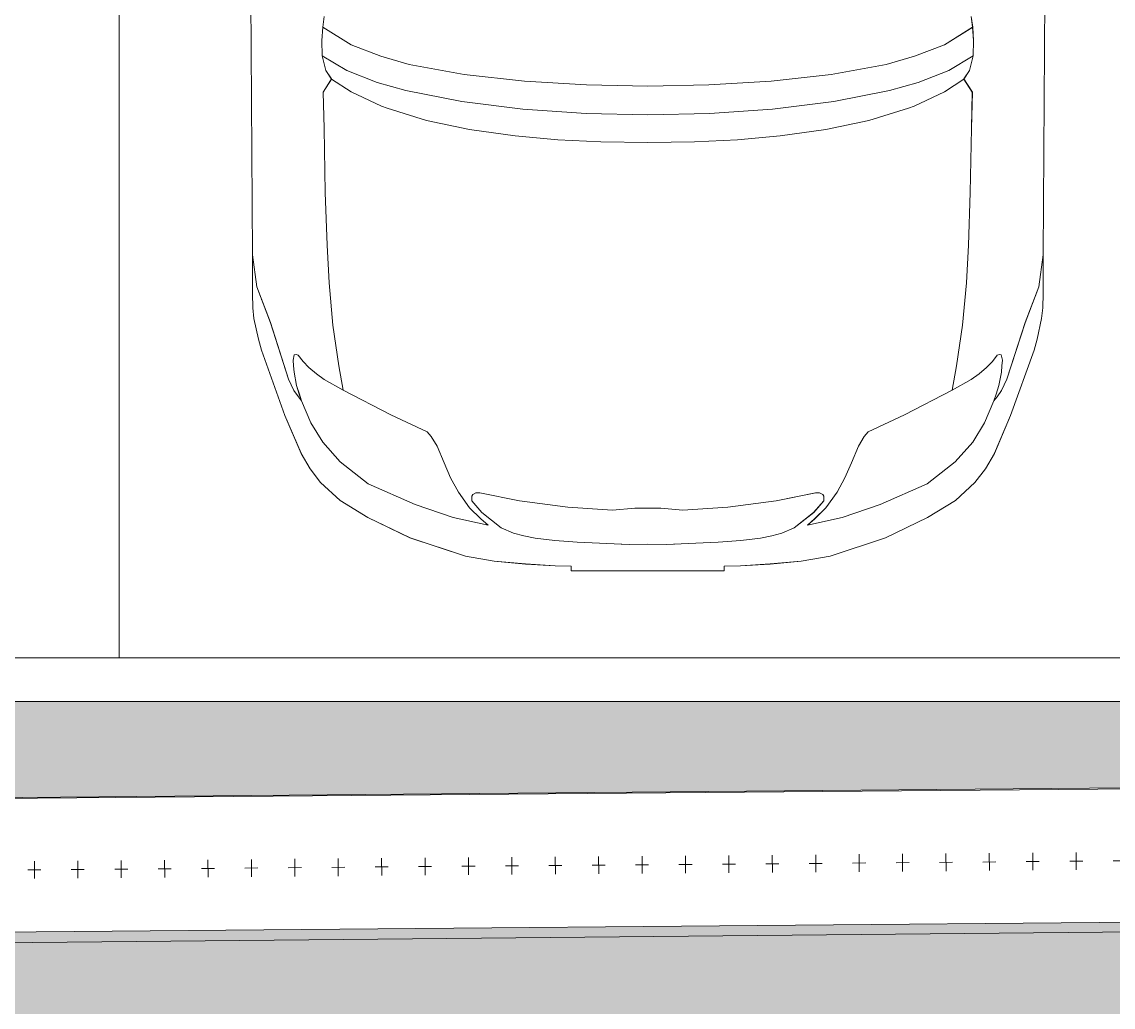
# Model space of a CAD drawing. Header units: millimetres. Extents: x -284281 to 1648660, y -821378 to -151356.
# Drawn here: x -200815 to -198307, y -271490 to -269226 of the extents above; entities that cross this region are included whole.
import ezdxf

# ---------------------------------------------------------------- set-up
doc = ezdxf.new("R2010")
doc.units = ezdxf.units.MM
doc.header["$MEASUREMENT"] = 0
doc.set_wipeout_variables(frame=1)
doc.linetypes.add('Wipeout_Contour', pattern=[1000, 0, -1000])
for name, color, linetype in [('Cars', 7, 'Continuous'), ('Divers - Dessin général', 7, 'Continuous'), ('Extérieur - Environnement', 7, 'Continuous'), ('Structure - Murs extérieurs', 7, 'Continuous'), ('TopoAlt', 7, 'Continuous')]:
    doc.layers.add(name, color=color, linetype=linetype)

# ---------------------------------------------------------------- blocks, each defined once
blk = doc.blocks.new('Dalle_3_1', base_point=(227756.7, -270775.9))
at = {"linetype": 'Continuous', "lineweight": 0, "true_color": 0x90b349}
blk.add_hatch(color=55, dxfattribs=at).paths.add_polyline_path([(227756.7, -270775.9), (227729.6, -270775.9), (227752.2, -270785.9)])
at = {"color": 7, "linetype": 'Continuous', "lineweight": 5, "flags": 128}
blk.add_lwpolyline([(227756.7, -270775.9), (227729.6, -270775.9), (227752.2, -270785.9)], close=True, dxfattribs=at)
blk = doc.blocks.new('Dalle_13_1', base_point=(250537.6, -270787.4))
at = {"linetype": 'Continuous', "lineweight": 0, "true_color": 0x90b349}
blk.add_hatch(color=55, dxfattribs=at).paths.add_polyline_path([(250537.6, -270787.4), (220537.6, -270787.4), (220537.6, -273253.3), (250548.6, -273114.3), (250537.7, -271092.1), (250537.7, -271092.1, -0.001346), (250537.6, -271062.3), (250537.6, -271062.3)])
at = {"color": 7, "linetype": 'Continuous', "lineweight": 5, "flags": 128}
blk.add_lwpolyline([(250537.6, -270787.4), (220537.6, -270787.4), (220537.6, -273253.3), (250548.6, -273114.3), (250537.7, -271092.1), (250537.7, -271092.1, -0.001346), (250537.6, -271062.3), (250537.6, -271062.3)], format="xyb", close=True, dxfattribs=at)
blk = doc.blocks.new('Mur_56_1', base_point=(218049.6, -271371.5))
at = {"color": 254, "linetype": 'Wipeout_Contour', "lineweight": 0, "ltscale": 1434044.950907383}
blk.add_wipeout([(218049.6, -271371.5), (250537.3, -271087.3), (250534.6, -270787.3), (218047, -271071.5)], dxfattribs=at).dxf.layer = 'TopoAlt'
at = {"layer": 'TopoAlt', "color": 190, "linetype": 'Continuous', "lineweight": 5, "true_color": 0x8002ff, "flags": 128}
for points in [[(250534.6, -270787.3), (218047, -271071.5)], [(218049.6, -271371.5), (250537.3, -271087.3)]]:
    blk.add_lwpolyline(points, dxfattribs=at)
blk = doc.blocks.new('Mur_61_1', base_point=(250537.6, -270787.3))
at = {"color": 254, "linetype": 'Wipeout_Contour', "lineweight": 0, "ltscale": 1436123.093929387}
blk.add_wipeout([(220637.6, -270787.3), (250437.6, -270787.3), (250437.6, -270687.3), (220637.6, -270687.3)], dxfattribs=at).dxf.layer = 'Structure - Murs extérieurs'
at = {"layer": 'Structure - Murs extérieurs', "color": 7, "linetype": 'Continuous', "lineweight": 5, "flags": 128}
for points in [[(250437.6, -270687.3), (220637.6, -270687.3)], [(220537.6, -270787.3), (250537.6, -270787.3)]]:
    blk.add_lwpolyline(points, dxfattribs=at)
blk = doc.blocks.new('Garde-corps_1_1')
at = {"color": 7, "linetype": 'Continuous', "lineweight": 5}
for p, q in [((226839, -271141.8), (226839.3, -271181.8)), ((226938.8, -271141), (226939.1, -271181)), ((227038.5, -271140.1), (227038.9, -271180.1)), ((227138.3, -271139.3), (227138.6, -271179.3)), ((227238, -271138.5), (227238.4, -271178.5)), ((227337.8, -271137.7), (227338.1, -271177.7)), ((227437.6, -271136.9), (227437.9, -271176.9)), ((227537.3, -271136), (227537.6, -271176)), ((227637.1, -271135.2), (227637.4, -271175.2)), ((227736.8, -271134.4), (227737.2, -271174.4)), ((225342.7, -271154.1), (225343, -271194.1)), ((225442.4, -271153.3), (225442.8, -271193.2)), ((225542.2, -271152.4), (225542.5, -271192.4)), ((225641.9, -271151.6), (225642.3, -271191.6)), ((225741.7, -271150.8), (225742, -271190.8)), ((225841.5, -271150), (225841.8, -271190)), ((225941.2, -271149.2), (225941.5, -271189.2)), ((226041, -271148.3), (226041.3, -271188.3)), ((226140.7, -271147.5), (226141.1, -271187.5)), ((226255.6, -271166.6), (226225.6, -271166.8)), ((226240.5, -271146.7), (226240.8, -271186.7)), ((226355.4, -271165.8), (226325.4, -271166)), ((226340.2, -271145.9), (226340.6, -271185.9)), ((226455.2, -271164.9), (226425.2, -271165.2)), ((226440, -271145.1), (226440.3, -271185.1)), ((226554.9, -271164.1), (226524.9, -271164.4)), ((226539.8, -271144.2), (226540.1, -271184.2)), ((226654.7, -271163.3), (226624.7, -271163.5)), ((226639.5, -271143.4), (226639.8, -271183.4)), ((226754.4, -271162.5), (226724.4, -271162.7)), ((226739.3, -271142.6), (226739.6, -271182.6)), ((226854.2, -271161.7), (226824.2, -271161.9)), ((226953.9, -271160.8), (226923.9, -271161.1)), ((227053.7, -271160), (227023.7, -271160.3)), ((227153.5, -271159.2), (227123.5, -271159.4)), ((227253.2, -271158.4), (227223.2, -271158.6)), ((227353, -271157.6), (227323, -271157.8)), ((227452.7, -271156.7), (227422.7, -271157)), ((227552.5, -271155.9), (227522.5, -271156.2)), ((227652.2, -271155.1), (227622.2, -271155.3)), ((227752, -271154.3), (227722, -271154.5)), ((227851.7, -271153.5), (227821.7, -271153.7)), ((225357.8, -271173.9), (225327.8, -271174.2)), ((225457.6, -271173.1), (225427.6, -271173.4)), ((225557.4, -271172.3), (225527.4, -271172.6)), ((225657.1, -271171.5), (225627.1, -271171.7)), ((225756.9, -271170.7), (225726.9, -271170.9)), ((225856.6, -271169.8), (225826.6, -271170.1)), ((225956.4, -271169), (225926.4, -271169.3)), ((226056.1, -271168.2), (226026.1, -271168.5)), ((226155.9, -271167.4), (226125.9, -271167.6))]:
    blk.add_line(p, q, dxfattribs=at)
blk = doc.blocks.new('Garde-corps_3_1')
at = {"color": 7, "linetype": 'Continuous', "lineweight": 5}
for p, q in [((226839, -271141.8), (226839.3, -271181.8)), ((226938.8, -271141), (226939.1, -271181)), ((227038.5, -271140.1), (227038.9, -271180.1)), ((227138.3, -271139.3), (227138.6, -271179.3)), ((227238, -271138.5), (227238.4, -271178.5)), ((227337.8, -271137.7), (227338.1, -271177.7)), ((227437.6, -271136.9), (227437.9, -271176.9)), ((227537.3, -271136), (227537.6, -271176)), ((227637.1, -271135.2), (227637.4, -271175.2)), ((227736.8, -271134.4), (227737.2, -271174.4)), ((225342.7, -271154.1), (225343, -271194.1)), ((225442.4, -271153.3), (225442.8, -271193.2)), ((225542.2, -271152.4), (225542.5, -271192.4)), ((225641.9, -271151.6), (225642.3, -271191.6)), ((225741.7, -271150.8), (225742, -271190.8)), ((225841.5, -271150), (225841.8, -271190)), ((225941.2, -271149.2), (225941.5, -271189.2)), ((226041, -271148.3), (226041.3, -271188.3)), ((226140.7, -271147.5), (226141.1, -271187.5)), ((226255.6, -271166.6), (226225.6, -271166.8)), ((226240.5, -271146.7), (226240.8, -271186.7)), ((226355.4, -271165.8), (226325.4, -271166)), ((226340.2, -271145.9), (226340.6, -271185.9)), ((226455.2, -271164.9), (226425.2, -271165.2)), ((226440, -271145.1), (226440.3, -271185.1)), ((226554.9, -271164.1), (226524.9, -271164.4)), ((226539.8, -271144.2), (226540.1, -271184.2)), ((226654.7, -271163.3), (226624.7, -271163.5)), ((226639.5, -271143.4), (226639.8, -271183.4)), ((226754.4, -271162.5), (226724.4, -271162.7)), ((226739.3, -271142.6), (226739.6, -271182.6)), ((226854.2, -271161.7), (226824.2, -271161.9)), ((226953.9, -271160.8), (226923.9, -271161.1)), ((227053.7, -271160), (227023.7, -271160.3)), ((227153.5, -271159.2), (227123.5, -271159.4)), ((227253.2, -271158.4), (227223.2, -271158.6)), ((227353, -271157.6), (227323, -271157.8)), ((227452.7, -271156.7), (227422.7, -271157)), ((227552.5, -271155.9), (227522.5, -271156.2)), ((227652.2, -271155.1), (227622.2, -271155.3)), ((227752, -271154.3), (227722, -271154.5)), ((227851.7, -271153.5), (227821.7, -271153.7)), ((225357.8, -271173.9), (225327.8, -271174.2)), ((225457.6, -271173.1), (225427.6, -271173.4)), ((225557.4, -271172.3), (225527.4, -271172.6)), ((225657.1, -271171.5), (225627.1, -271171.7)), ((225756.9, -271170.7), (225726.9, -271170.9)), ((225856.6, -271169.8), (225826.6, -271170.1)), ((225956.4, -271169), (225926.4, -271169.3)), ((226056.1, -271168.2), (226026.1, -271168.5)), ((226155.9, -271167.4), (226125.9, -271167.6))]:
    blk.add_line(p, q, dxfattribs=at)
blk = doc.blocks.new('Car 0025')
at = {"layer": 'Cars', "color": 7, "linetype": 'Continuous', "lineweight": 13}
for p, q in [((-924.7, 1389.7), (-920.5, 734.5)), ((-924.7, 1389.7), (-920.5, 734.5)), ((896.3, 734.5), (900.5, 1389.7)), ((900.5, 1389.7), (896.3, 734.5)), ((-755.5, 1282.4), (-758.8, 1257.5)), ((731.3, 1282.4), (734.6, 1257.5)), ((-758.8, 1257.5), (-760.9, 1227.1)), ((-694, 1217.1), (-758.8, 1257.5)), ((669.8, 1217.1), (734.6, 1257.5)), ((734.6, 1257.5), (736.7, 1227.1)), ((-760.9, 1227.1), (-760.1, 1191.7)), ((-625.2, 1190.8), (-694, 1217.1)), ((601, 1190.8), (669.8, 1217.1)), ((736.7, 1227.1), (735.9, 1191.7)), ((-703.8, 1158.5), (-760.1, 1191.7)), ((-760.1, 1191.7), (-751.8, 1158)), ((-560.1, 1172.1), (-625.2, 1190.8)), ((535.9, 1172.1), (601, 1190.8)), ((679.6, 1158.5), (735.9, 1191.7)), ((735.9, 1191.7), (727.6, 1158)), ((-751.8, 1158), (-751.8, 1158)), ((-738.5, 1138.6), (-751.8, 1158)), ((-633.6, 1130.9), (-703.8, 1158.5)), ((-433.8, 1148.7), (-560.1, 1172.1)), ((409.6, 1148.7), (535.9, 1172.1)), ((609.4, 1130.9), (679.6, 1158.5)), ((714.3, 1138.6), (727.6, 1158)), ((727.6, 1158), (727.6, 1158)), ((-738.5, 1138.6), (-758, 1108.3)), ((-738.5, 1138.6), (-738.5, 1138.6)), ((-738.5, 1138.6), (-693.9, 1108.9)), ((-567.9, 1112.1), (-633.6, 1130.9)), ((-295.6, 1133.3), (-433.8, 1148.7)), ((-152.7, 1124.9), (-295.6, 1133.3)), ((128.5, 1124.9), (271.4, 1133.3)), ((271.4, 1133.3), (409.6, 1148.7)), ((543.7, 1112.1), (609.4, 1130.9)), ((714.3, 1138.6), (669.7, 1108.9)), ((714.3, 1138.6), (714.3, 1138.6)), ((714.3, 1138.6), (733.8, 1108.3)), ((-758, 1108.3), (-755.8, 1024.9)), ((-693.9, 1108.9), (-624, 1076.3)), ((-439.5, 1086.6), (-567.9, 1112.1)), ((-12.1, 1122.4), (-152.7, 1124.9)), ((-12.1, 1122.4), (128.5, 1124.9)), ((415.3, 1086.6), (543.7, 1112.1)), ((669.7, 1108.9), (599.8, 1076.3)), ((733.8, 1108.3), (731.7, 1024.9)), ((-298.8, 1069.2), (-439.5, 1086.6)), ((274.6, 1069.2), (415.3, 1086.6)), ((-624, 1076.3), (-610.9, 1071.4)), ((-610.9, 1071.4), (-520.4, 1043.6)), ((-154, 1059.4), (-298.8, 1069.2)), ((-12.1, 1056.3), (-154, 1059.4)), ((-12.1, 1056.3), (129.8, 1059.4)), ((129.8, 1059.4), (274.6, 1069.2)), ((586.8, 1071.4), (496.2, 1043.6)), ((599.8, 1076.3), (586.8, 1071.4)), ((-520.4, 1043.6), (-421.4, 1022.7)), ((496.2, 1043.6), (397.2, 1022.7)), ((-755.8, 1025), (-753.2, 878.1)), ((-755.8, 1024.9), (-755.8, 1024.9)), ((-421.4, 1022.7), (-316.5, 1007.9)), ((-316.5, 1007.9), (-218.5, 999.1)), ((292.3, 1007.9), (194.3, 999.1)), ((397.2, 1022.7), (292.3, 1007.9)), ((731.7, 1025), (729, 878.1)), ((731.6, 1024.9), (731.6, 1024.9)), ((-218.5, 999.1), (-119.9, 994.1)), ((-119.9, 994.1), (-12.1, 992.4)), ((95.7, 994.1), (-12.1, 992.4)), ((194.3, 999.1), (95.7, 994.1)), ((-753.2, 878.1), (-748.9, 756.7)), ((729, 878.1), (724.7, 756.7)), ((-748.9, 756.7), (-744.4, 670.1)), ((724.7, 756.7), (720.2, 670.1)), ((-920.5, 734.5), (-920.6, 683.7)), ((-920.5, 734.5), (-920.6, 683.7)), ((-920.5, 734.5), (-910.7, 661.1)), ((896.3, 734.5), (886.5, 661.1)), ((896.4, 683.7), (896.3, 734.5)), ((896.3, 734.5), (896.4, 683.7)), ((-920.6, 683.7), (-920.5, 645.6)), ((-920.6, 683.7), (-920.5, 645.6)), ((896.3, 645.6), (896.4, 683.7)), ((896.4, 683.7), (896.3, 645.6)), ((-910.7, 661.1), (-879.2, 578.8)), ((-744.4, 670.2), (-735.6, 572.8)), ((-735.6, 572.8), (-744.3, 670.1)), ((720.2, 670.2), (711.4, 572.8)), ((711.4, 572.8), (720.1, 670.1)), ((886.5, 661.1), (855, 578.8)), ((-920.5, 645.6), (-920, 612.5)), ((-920.5, 645.6), (-920, 612.5)), ((-899.6, 632.1), (-899.5, 631.1)), ((875.4, 632.1), (875.3, 631.1)), ((895.8, 612.5), (896.3, 645.6)), ((896.3, 645.6), (895.8, 612.5)), ((-920, 612.5), (-917.2, 588.4)), ((-920, 612.5), (-917.2, 588.4)), ((893, 588.4), (895.8, 612.5)), ((895.8, 612.5), (893, 588.4)), ((-917.2, 588.4), (-906.8, 541)), ((-906.8, 541), (-917.2, 588.4)), ((-879.2, 578.8), (-837.6, 449.2)), ((855, 578.8), (813.4, 449.2)), ((882.6, 541), (893, 588.4)), ((882.6, 541), (893, 588.4)), ((-735.6, 572.8), (-722, 479.6)), ((711.4, 572.8), (697.8, 479.6)), ((-906.8, 541), (-899.8, 515.5)), ((-899.8, 515.5), (-906.8, 541)), ((875.6, 515.5), (882.6, 541)), ((875.6, 515.5), (882.6, 541)), ((-899.8, 515.5), (-846, 365.6)), ((-846, 365.6), (-899.8, 515.5)), ((-824.6, 504.7), (-827.3, 493)), ((-820.1, 506), (-824.6, 504.7)), ((-815.2, 503.8), (-820.1, 506)), ((-804.3, 489.5), (-815.2, 503.8)), ((780.1, 489.5), (791, 503.8)), ((791, 503.8), (795.9, 506)), ((795.9, 506), (800.4, 504.7)), ((800.4, 504.7), (803.1, 493)), ((821.8, 365.6), (875.6, 515.5)), ((821.8, 365.6), (875.6, 515.5)), ((-827.3, 493), (-826, 479.9)), ((-826, 479.9), (-825, 465)), ((-790.7, 476), (-804.3, 489.5)), ((-722, 479.6), (-711.7, 423.4)), ((697.8, 479.6), (687.5, 423.4)), ((766.5, 476), (780.1, 489.5)), ((801.8, 479.9), (800.8, 465)), ((803.1, 493), (801.8, 479.9)), ((-825, 465), (-819.1, 434.2)), ((-773.6, 461.2), (-790.7, 476)), ((-755.7, 447.9), (-773.6, 461.2)), ((731.5, 447.9), (749.4, 461.2)), ((749.4, 461.2), (766.5, 476)), ((800.8, 465), (794.9, 434.2)), ((-825.2, 422.9), (-837.6, 449.2)), ((-819.1, 434.2), (-812.8, 414.4)), ((-711.7, 423.4), (-755.7, 447.9)), ((687.5, 423.4), (731.5, 447.9)), ((794.9, 434.2), (788.6, 414.4)), ((801, 422.9), (813.4, 449.2)), ((-814.8, 408.3), (-825.2, 422.9)), ((-807.5, 399), (-814.8, 408.3)), ((-812.8, 414.4), (-807.5, 399)), ((-602.3, 367), (-711.7, 423.4)), ((578.1, 367), (687.5, 423.4)), ((788.6, 414.4), (783.3, 399)), ((783.3, 399), (790.6, 408.3)), ((790.6, 408.3), (801, 422.9)), ((-786.3, 348.7), (-807.5, 399)), ((762.1, 348.7), (783.3, 399)), ((-846, 365.6), (-808.7, 278.6)), ((-808.7, 278.6), (-846, 365.6)), ((-518.8, 327.9), (-602.3, 367)), ((494.6, 327.9), (578.1, 367)), ((784.5, 278.6), (821.8, 365.6)), ((784.5, 278.6), (821.8, 365.6)), ((-759.1, 304.4), (-786.3, 348.7)), ((-509.5, 317.5), (-518.8, 327.9)), ((485.3, 317.5), (494.6, 327.9)), ((734.9, 304.4), (762.1, 348.7)), ((-718.8, 259), (-759.1, 304.4)), ((-496.3, 294.8), (-509.5, 317.5)), ((472.1, 294.8), (485.3, 317.5)), ((694.6, 259), (734.9, 304.4)), ((-808.7, 278.6), (-788.2, 243.2)), ((-808.7, 278.6), (-788.2, 243.2)), ((-480.1, 257), (-496.3, 294.8)), ((455.9, 257), (472.1, 294.8)), ((764, 243.2), (784.5, 278.6)), ((784.5, 278.6), (764, 243.2)), ((-654.4, 208.3), (-718.8, 259)), ((-465.1, 222.6), (-480.1, 257)), ((440.9, 222.6), (455.9, 257)), ((630.2, 208.3), (694.6, 259)), ((-788.2, 243.2), (-764, 211.8)), ((-788.2, 243.2), (-764, 211.8)), ((739.8, 211.8), (764, 243.2)), ((764, 243.2), (739.8, 211.8)), ((-764, 211.8), (-719, 170.5)), ((-764, 211.8), (-719, 170.5)), ((-654.4, 208.3), (-546.4, 161.2)), ((-447.3, 189.6), (-465.1, 222.6)), ((423.1, 189.6), (440.9, 222.6)), ((630.2, 208.3), (522.2, 161.2)), ((694.8, 170.5), (739.8, 211.8)), ((739.8, 211.8), (694.8, 170.5)), ((-421.5, 153.3), (-447.3, 189.6)), ((-416.6, 180.1), (-414.1, 184)), ((-416.4, 169.3), (-416.6, 180.1)), ((-414.1, 184), (-406.9, 187.6)), ((-406.9, 187.6), (-398, 187.9)), ((-398, 187.9), (-307.1, 169.4)), ((373.8, 187.9), (282.9, 169.4)), ((382.7, 187.6), (373.8, 187.9)), ((389.9, 184), (382.7, 187.6)), ((392.4, 180.1), (389.9, 184)), ((392.2, 169.3), (392.4, 180.1)), ((397.3, 153.3), (423.1, 189.6)), ((-719, 170.5), (-655.3, 130.9)), ((-719, 170.5), (-655.3, 130.9)), ((-546.4, 161.2), (-459.2, 131.1)), ((-395.7, 128), (-421.5, 153.3)), ((-393.4, 142.5), (-416.4, 169.3)), ((-307.1, 169.4), (-196.1, 155)), ((-196.1, 155), (-92.9, 148.1)), ((-41.8, 152.8), (-92.9, 148.1)), ((-41.8, 152.8), (-11.3, 152.8)), ((17.6, 152.8), (-12.9, 152.8)), ((17.6, 152.8), (68.7, 148.1)), ((171.9, 155), (68.7, 148.1)), ((282.9, 169.4), (171.9, 155)), ((369.2, 142.5), (392.2, 169.3)), ((371.5, 128), (397.3, 153.3)), ((522.2, 161.2), (435, 131.1)), ((631.1, 130.9), (694.8, 170.5)), ((694.8, 170.5), (631.1, 130.9)), ((-655.3, 130.9), (-558.5, 84.1)), ((-655.3, 130.9), (-558.5, 84.1)), ((-378.9, 113.2), (-459.2, 131.1)), ((-378.9, 113.2), (-395.7, 128)), ((-348.6, 107.3), (-393.4, 142.5)), ((324.4, 107.3), (369.2, 142.5)), ((354.7, 113.2), (435, 131.1)), ((354.7, 113.2), (371.5, 128)), ((534.3, 84.1), (631.1, 130.9)), ((631.1, 130.9), (534.3, 84.1)), ((-320.4, 95.1), (-348.6, 107.3)), ((296.3, 95.1), (324.4, 107.3)), ((-558.5, 84.1), (-431, 42.5)), ((-431, 42.5), (-558.5, 84.1)), ((-320.4, 95.1), (-296.9, 89)), ((-296.9, 89), (-270.9, 84)), ((-270.9, 84), (-226, 78.1)), ((-226, 78.1), (-174.1, 74.2)), ((201.8, 78.1), (149.9, 74.2)), ((246.7, 84), (201.8, 78.1)), ((272.7, 89), (246.7, 84)), ((296.3, 95.1), (272.7, 89)), ((406.8, 42.5), (534.3, 84.1)), ((406.8, 42.5), (534.3, 84.1)), ((-54.7, 69.2), (-174.1, 74.2)), ((-73.2, 69.9), (-72.6, 69.9)), ((-12.1, 69.6), (-54.7, 69.2)), ((-12.1, 69.6), (30.5, 69.2)), ((30.5, 69.2), (149.9, 74.2)), ((49, 69.9), (48.4, 69.9)), ((-431, 42.5), (-364.7, 30.9)), ((-364.7, 30.9), (-431, 42.5)), ((-364.7, 30.9), (-293.1, 24.3)), ((-293.1, 24.3), (-364.7, 30.9)), ((268.9, 24.3), (340.5, 30.9)), ((268.9, 24.3), (340.5, 30.9)), ((340.5, 30.9), (406.8, 42.5)), ((340.5, 30.9), (406.8, 42.5)), ((-293.1, 24.3), (-225.1, 20.2)), ((-225.1, 20.2), (-293.1, 24.3)), ((-225.1, 20.2), (-187.9, 19.2)), ((-187.9, 19.2), (-225.1, 20.2)), ((-187.9, 19.2), (-187.9, 8.3)), ((-187.9, 8.3), (-187.9, 19.2)), ((-187.9, 8.3), (163.7, 8.3)), ((-187.9, 8.3), (-12.1, 8.3)), ((163.7, 8.3), (-12.1, 8.3)), ((163.7, 19.2), (200.9, 20.2)), ((163.7, 19.2), (200.9, 20.2)), ((163.7, 8.3), (163.7, 19.2)), ((163.7, 8.3), (163.7, 19.2)), ((200.9, 20.2), (268.9, 24.3)), ((200.9, 20.2), (268.9, 24.3))]:
    blk.add_line(p, q, dxfattribs=at)

msp = doc.modelspace()

# ---------------------------------------------------------------- hatches: boundary and pattern name
at = {"linetype": 'Continuous', "lineweight": 0, "true_color": 0x90b349}
msp.add_hatch(color=55, dxfattribs=at).paths.add_polyline_path([(-175591.76314, -270787.35355), (-205591.76314, -270787.35355), (-205591.76314, -273253.26877), (-175580.71657, -273114.34105), (-175591.60232, -271092.1288), (-175591.6678, -271092.12915, -0.001345761), (-175591.74821, -271062.25464), (-175591.76314, -271062.25464)])

# ---------------------------------------------------------------- linework, layer by layer
at = {"color": 9, "linetype": 'Continuous', "lineweight": 5}
msp.add_lwpolyline([(-208256.2426, -273475.38502, 0.3865533313), (-206058.31933, -275253.23979), (-190681.3397, -275196.19066), (-182697.89344, -275116.10287, 0.0051889555), (-182644.79769, -275105.96997), (-173921.32814, -275105.96997, 0.4142135624), (-171932.12315, -273095.23292), (-171943.0089, -271073.02067, -0.001345761), (-171943.03788, -271062.25464), (-171943.03788, -267687.29374), (-171943.03788, -265687.29374), (-173921.32814, -265687.29374), (-175591.76314, -265687.29374), (-175591.76314, -270687.29374), (-205491.76314, -270687.29374), (-205491.76314, -265687.29374), (-205491.76314, -265587.29374), (-206176.19022, -265587.29374), (-206173.85271, -265605.82722, 0.2588490016), (-208011.65088, -266951.54513), (-208028.61366, -266943.72092, 0.0985615086), (-208259.38232, -267730.33623), (-208266.6445, -273329.32486, 0.0251892193)], format="xyb", close=True, dxfattribs=at)
at = {"color": 7, "linetype": 'Continuous', "lineweight": 5}
msp.add_lwpolyline([(-175591.76314, -270787.35355), (-205591.76314, -270787.35355), (-205591.76314, -273253.26877), (-175580.71657, -273114.34105), (-175591.60232, -271092.1288), (-175591.6678, -271092.12915, -0.001345761), (-175591.74821, -271062.25464), (-175591.76314, -271062.25464)], format="xyb", close=True, dxfattribs=at)
at = {"layer": 'Extérieur - Environnement', "color": 7, "linetype": 'Continuous', "lineweight": 13}
for p, q in [((-200289.53909, -269106.12444), (-200285.38806, -269761.2809)), ((-200289.53909, -269106.12444), (-200285.38806, -269761.2809)), ((-198468.49743, -269761.2809), (-198464.3464, -269106.12444)), ((-198464.3464, -269106.12444), (-198468.49743, -269761.2809)), ((-200120.32933, -269213.35195), (-200123.61934, -269238.27627)), ((-198633.55616, -269213.35195), (-198630.26615, -269238.27627)), ((-200123.61934, -269238.27627), (-200125.76249, -269268.70409)), ((-200058.80602, -269278.71115), (-200123.61934, -269238.27627)), ((-198695.07947, -269278.71115), (-198630.26615, -269238.27627)), ((-198630.26615, -269238.27627), (-198628.123, -269268.70409)), ((-200125.76249, -269268.70409), (-200124.98314, -269304.06619)), ((-199990.05023, -269304.96647), (-200058.80933, -269278.70989)), ((-198763.83526, -269304.96647), (-198695.07616, -269278.70989)), ((-198628.123, -269268.70409), (-198628.90234, -269304.06619)), ((-200068.60475, -269337.28554), (-200124.98314, -269304.06619)), ((-200124.98314, -269304.06619), (-200116.65518, -269337.78359)), ((-199924.91424, -269323.67754), (-199990.05652, -269304.96466)), ((-198828.97125, -269323.67754), (-198763.82897, -269304.96466)), ((-198685.28074, -269337.28554), (-198628.90234, -269304.06619)), ((-198628.90234, -269304.06619), (-198637.23031, -269337.78359)), ((-199798.62211, -269347.10029), (-199924.91967, -269323.67653)), ((-198955.26338, -269347.10029), (-198828.96582, -269323.67653)), ((-200103.33924, -269357.14103), (-200122.8702, -269387.53016)), ((-200116.65518, -269337.78359), (-200116.62892, -269337.79852)), ((-200103.33924, -269357.14103), (-200116.65518, -269337.78359)), ((-200103.33344, -269357.18062), (-200103.33924, -269357.14103)), ((-200103.33344, -269357.18062), (-200058.73039, -269386.89845)), ((-199998.40142, -269364.90883), (-200068.60475, -269337.28554)), ((-199660.47844, -269362.46162), (-199798.62211, -269347.10029)), ((-199093.40705, -269362.46162), (-198955.26338, -269347.10029)), ((-198755.48406, -269364.90883), (-198685.28074, -269337.28554)), ((-198650.55205, -269357.18062), (-198695.1551, -269386.89845)), ((-198650.55205, -269357.18062), (-198650.54625, -269357.14103)), ((-198650.54625, -269357.14103), (-198637.23031, -269337.78359)), ((-198650.54625, -269357.14103), (-198631.01529, -269387.53016)), ((-198637.23031, -269337.78359), (-198637.25656, -269337.79852)), ((-199932.75471, -269383.67403), (-199998.40142, -269364.90883)), ((-199804.3124, -269409.2231), (-199932.75471, -269383.67403)), ((-199517.54849, -269370.86361), (-199660.48089, -269362.46135)), ((-199376.91365, -269373.42369), (-199517.55063, -269370.86348)), ((-199376.97183, -269373.42369), (-199236.33486, -269370.86348)), ((-199236.33699, -269370.86361), (-199093.4046, -269362.46135)), ((-198949.57309, -269409.2231), (-198821.13078, -269383.67403)), ((-198821.13078, -269383.67403), (-198755.48406, -269364.90883)), ((-200122.8702, -269387.53016), (-200120.69119, -269470.88184)), ((-200058.73039, -269386.89845), (-199988.85157, -269419.47351)), ((-199663.63099, -269426.56247), (-199804.3124, -269409.2231)), ((-199090.2545, -269426.56247), (-198949.57309, -269409.2231)), ((-198695.1551, -269386.89845), (-198765.03392, -269419.47351)), ((-198631.01529, -269387.53016), (-198633.1943, -269470.88184)), ((-199988.85157, -269419.47351), (-199975.79117, -269424.33559)), ((-199975.79117, -269424.33624), (-199885.25027, -269452.15012)), ((-199518.84656, -269436.38019), (-199663.63099, -269426.56247)), ((-199376.94274, -269439.48807), (-199518.84656, -269436.38019)), ((-199376.94274, -269439.48807), (-199235.03893, -269436.38019)), ((-199235.03893, -269436.38019), (-199090.2545, -269426.56247)), ((-198778.09432, -269424.33624), (-198868.63522, -269452.15012)), ((-198765.03392, -269419.47351), (-198778.09432, -269424.33559)), ((-199885.25027, -269452.15012), (-199786.20281, -269473.07881)), ((-198868.63522, -269452.15012), (-198967.68268, -269473.07881)), ((-200120.69233, -269470.81865), (-200118.0469, -269617.64414)), ((-200120.68993, -269470.86474), (-200120.68947, -269470.88184)), ((-199786.20281, -269473.07881), (-199681.29574, -269487.90326)), ((-198967.68268, -269473.07881), (-199072.58974, -269487.90326)), ((-198633.19316, -269470.81865), (-198635.83859, -269617.64414)), ((-198633.19556, -269470.86474), (-198633.19602, -269470.88184)), ((-199681.29574, -269487.90326), (-199583.33419, -269496.69868)), ((-199583.33419, -269496.69868), (-199484.76176, -269501.67525)), ((-199484.76176, -269501.67525), (-199376.93624, -269503.41935)), ((-199269.12373, -269501.67525), (-199376.94924, -269503.41935)), ((-199170.55129, -269496.69868), (-199269.12373, -269501.67525)), ((-199072.58974, -269487.90326), (-199170.55129, -269496.69868)), ((-200118.0469, -269617.64414), (-200113.75484, -269739.10257)), ((-198635.83859, -269617.64414), (-198640.13065, -269739.10257)), ((-200285.38806, -269761.2809), (-200285.47117, -269812.10443)), ((-200285.38806, -269761.2809), (-200285.47117, -269812.10443)), ((-200285.38806, -269761.2809), (-200275.54498, -269834.64628)), ((-200113.75484, -269739.10257), (-200109.21781, -269825.64174)), ((-198640.13065, -269739.10257), (-198644.66768, -269825.64174)), ((-198468.49743, -269761.2809), (-198478.34051, -269834.64628)), ((-198468.41432, -269812.10443), (-198468.49743, -269761.2809)), ((-198468.49743, -269761.2809), (-198468.41432, -269812.10443)), ((-200285.47117, -269812.10443), (-200285.36036, -269850.17549)), ((-200285.47117, -269812.10443), (-200285.36036, -269850.17549)), ((-198468.52513, -269850.17549), (-198468.41432, -269812.10443)), ((-198468.41432, -269812.10443), (-198468.52513, -269850.17549)), ((-200275.54498, -269834.64628), (-200244.01932, -269917.01103)), ((-200109.21973, -269825.6205), (-200100.43901, -269922.93505)), ((-200100.43901, -269922.93505), (-200109.19, -269825.64174)), ((-198644.66576, -269825.6205), (-198653.44648, -269922.93505)), ((-198653.44648, -269922.93505), (-198644.69549, -269825.64174)), ((-198478.34051, -269834.64628), (-198509.86617, -269917.01103)), ((-200285.36036, -269850.17549), (-200284.83354, -269883.28596)), ((-200285.36036, -269850.17549), (-200284.83354, -269883.28596)), ((-198469.05194, -269883.28596), (-198468.52513, -269850.17549)), ((-198468.52513, -269850.17549), (-198469.05194, -269883.28596)), ((-200284.83354, -269883.28596), (-200282.03305, -269907.43008)), ((-200284.83354, -269883.28596), (-200282.03305, -269907.43008)), ((-200264.43023, -269863.68497), (-200264.37872, -269864.69694)), ((-198489.45526, -269863.68497), (-198489.50677, -269864.69694)), ((-198471.85244, -269907.43008), (-198469.05194, -269883.28596)), ((-198469.05194, -269883.28596), (-198471.85244, -269907.43008)), ((-200282.03305, -269907.43008), (-200271.63545, -269954.78576)), ((-200271.63545, -269954.78576), (-200282.03305, -269907.43008)), ((-198482.25003, -269954.78576), (-198471.85244, -269907.43008)), ((-198482.25003, -269954.78576), (-198471.85244, -269907.43008)), ((-200244.01932, -269917.01103), (-200202.41841, -270046.60936)), ((-200100.43901, -269922.93505), (-200086.81683, -270016.17977)), ((-198653.44648, -269922.93505), (-198667.06866, -270016.17977)), ((-198509.86617, -269917.01103), (-198551.46708, -270046.60936)), ((-200271.63545, -269954.78576), (-200264.62047, -269980.29071)), ((-200264.62047, -269980.29071), (-200271.63545, -269954.78576)), ((-198489.26502, -269980.29071), (-198482.25003, -269954.78576)), ((-198489.26502, -269980.29071), (-198482.25003, -269954.78576)), ((-200264.62047, -269980.29071), (-200210.8023, -270130.22636)), ((-200210.8023, -270130.22636), (-200264.62047, -269980.29071)), ((-198543.08319, -270130.22636), (-198489.26502, -269980.29071)), ((-198543.08319, -270130.22636), (-198489.26502, -269980.29071)), ((-200189.41383, -269991.06556), (-200192.1472, -270002.76857)), ((-200192.1472, -270002.76857), (-200190.83337, -270015.8633)), ((-200184.96034, -269989.80043), (-200189.41383, -269991.06556)), ((-200180.0726, -269991.95746), (-200184.96034, -269989.80043)), ((-200169.13384, -270006.24783), (-200180.0726, -269991.95746)), ((-200155.51176, -270019.78551), (-200169.13384, -270006.24783)), ((-198598.37372, -270019.78551), (-198584.75165, -270006.24783)), ((-198584.75165, -270006.24783), (-198573.81289, -269991.95746)), ((-198573.81289, -269991.95746), (-198568.92515, -269989.80043)), ((-198568.92515, -269989.80043), (-198564.47166, -269991.06556)), ((-198564.47166, -269991.06556), (-198561.73829, -270002.76857)), ((-198561.73829, -270002.76857), (-198563.05212, -270015.8633)), ((-200190.83337, -270015.8633), (-200189.88704, -270030.7926)), ((-200189.88704, -270030.7926), (-200183.98056, -270061.59997)), ((-200138.43825, -270034.58812), (-200155.51176, -270019.78551)), ((-200120.4963, -270047.87284), (-200138.43825, -270034.58812)), ((-200086.82099, -270016.15698), (-200076.54049, -270072.41751)), ((-198667.0645, -270016.15698), (-198677.345, -270072.41751)), ((-198633.38919, -270047.87284), (-198615.44724, -270034.58812)), ((-198615.44724, -270034.58812), (-198598.37372, -270019.78551)), ((-198563.99844, -270030.7926), (-198569.90493, -270061.59997)), ((-198563.05212, -270015.8633), (-198563.99844, -270030.7926)), ((-200190.08183, -270072.92354), (-200202.41841, -270046.60936)), ((-200183.98056, -270061.59997), (-200177.63442, -270081.40036)), ((-200076.54049, -270072.41751), (-200120.4963, -270047.87284)), ((-198677.345, -270072.41751), (-198633.38919, -270047.87284)), ((-198569.90493, -270061.59997), (-198576.25107, -270081.40036)), ((-198563.80366, -270072.92354), (-198551.46708, -270046.60936)), ((-200179.63842, -270087.47329), (-200190.08183, -270072.92354)), ((-200172.3125, -270096.7724), (-200179.63842, -270087.47329)), ((-200177.63442, -270081.40036), (-200172.3125, -270096.7724)), ((-199967.12617, -270128.79784), (-200076.54049, -270072.41751)), ((-198786.75932, -270128.79784), (-198677.345, -270072.41751)), ((-198576.25107, -270081.40036), (-198581.57299, -270096.7724)), ((-198581.57299, -270096.7724), (-198574.24707, -270087.47329)), ((-198574.24707, -270087.47329), (-198563.80366, -270072.92354)), ((-200151.12871, -270147.07207), (-200172.3125, -270096.7724)), ((-198602.75678, -270147.07207), (-198581.57299, -270096.7724)), ((-200210.8023, -270130.22636), (-200173.56364, -270217.19968)), ((-200173.56364, -270217.19968), (-200210.8023, -270130.22636)), ((-199883.68922, -270167.90375), (-199967.12617, -270128.79784)), ((-198870.19626, -270167.90375), (-198786.75932, -270128.79784)), ((-198580.32184, -270217.19968), (-198543.08319, -270130.22636)), ((-198580.32184, -270217.19968), (-198543.08319, -270130.22636)), ((-200123.91399, -270191.42198), (-200151.12871, -270147.07207)), ((-198629.9715, -270191.42198), (-198602.75678, -270147.07207)), ((-199874.30028, -270178.32286), (-199883.68922, -270167.90375)), ((-199861.11943, -270201.01926), (-199874.30028, -270178.32286)), ((-198892.76606, -270201.01926), (-198879.58521, -270178.32286)), ((-198879.58521, -270178.32286), (-198870.19626, -270167.90375)), ((-200083.59589, -270236.77984), (-200123.91399, -270191.42198)), ((-199844.97967, -270238.74842), (-199861.1332, -270200.99555)), ((-198908.90582, -270238.74842), (-198892.75229, -270200.99555)), ((-198670.28959, -270236.77984), (-198629.9715, -270191.42198)), ((-200173.56364, -270217.19968), (-200153.01898, -270252.57154)), ((-200173.56364, -270217.19968), (-200153.01898, -270252.57154)), ((-200019.26983, -270287.50877), (-200083.59589, -270236.77984)), ((-199829.91217, -270273.14819), (-199844.97967, -270238.74842)), ((-198923.97332, -270273.14819), (-198908.90582, -270238.74842)), ((-198734.61566, -270287.50877), (-198670.28959, -270236.77984)), ((-198600.86651, -270252.57154), (-198580.32184, -270217.19968)), ((-198580.32184, -270217.19968), (-198600.86651, -270252.57154)), ((-200153.01898, -270252.57154), (-200128.84108, -270283.99193)), ((-200153.01898, -270252.57154), (-200128.84108, -270283.99193)), ((-198625.04441, -270283.99193), (-198600.86651, -270252.57154)), ((-198600.86651, -270252.57154), (-198625.04441, -270283.99193)), ((-200128.84108, -270283.99193), (-200083.81237, -270325.30047)), ((-200128.84108, -270283.99193), (-200083.81237, -270325.30047)), ((-200019.26983, -270287.50877), (-199911.23603, -270334.55123)), ((-199812.12973, -270306.14996), (-199829.91217, -270273.14819)), ((-198941.75576, -270306.14996), (-198923.97332, -270273.14819)), ((-198734.61566, -270287.50877), (-198842.64946, -270334.55123)), ((-198670.07312, -270325.30047), (-198625.04441, -270283.99193)), ((-198625.04441, -270283.99193), (-198670.07312, -270325.30047)), ((-199786.38422, -270342.48662), (-199812.12973, -270306.14996)), ((-199781.41878, -270315.68285), (-199778.9746, -270311.78962)), ((-199778.9746, -270311.78962), (-199771.72849, -270308.14468)), ((-199771.72849, -270308.14468), (-199762.81586, -270307.89289)), ((-199762.81586, -270307.89289), (-199671.949, -270326.34619)), ((-198991.06963, -270307.89289), (-199081.93649, -270326.34619)), ((-198982.15699, -270308.14468), (-198991.06963, -270307.89289)), ((-198974.91089, -270311.78962), (-198982.15699, -270308.14468)), ((-198972.46671, -270315.68285), (-198974.91089, -270311.78962)), ((-198967.50127, -270342.48662), (-198941.75576, -270306.14996)), ((-200083.81237, -270325.30047), (-200020.0956, -270364.89687)), ((-200083.81237, -270325.30047), (-200020.0956, -270364.89687)), ((-199911.23603, -270334.55123), (-199824.00496, -270364.68725)), ((-199781.27066, -270326.50932), (-199781.41878, -270315.68285)), ((-199758.21137, -270353.33193), (-199781.27066, -270326.50932)), ((-199671.949, -270326.34619), (-199560.92383, -270340.80333)), ((-199081.93649, -270326.34619), (-199192.96166, -270340.80333)), ((-198995.67412, -270353.33193), (-198972.61483, -270326.50932)), ((-198972.61483, -270326.50932), (-198972.46671, -270315.68285)), ((-198842.64946, -270334.55123), (-198929.88053, -270364.68725)), ((-198733.78989, -270364.89687), (-198670.07312, -270325.30047)), ((-198670.07312, -270325.30047), (-198733.78989, -270364.89687)), ((-199743.75808, -270382.58106), (-199824.00496, -270364.68725)), ((-199760.51485, -270367.7613), (-199786.38422, -270342.48662)), ((-199713.45074, -270388.52135), (-199758.21137, -270353.33193)), ((-199560.92383, -270340.80333), (-199457.78665, -270347.68768)), ((-199406.66458, -270343.01425), (-199457.78665, -270347.68768)), ((-199406.66458, -270343.01425), (-199376.1277, -270343.01425)), ((-199347.22091, -270343.01425), (-199377.75779, -270343.01425)), ((-199347.22091, -270343.01425), (-199296.09883, -270347.68768)), ((-199192.96166, -270340.80333), (-199296.09883, -270347.68768)), ((-199040.43475, -270388.52135), (-198995.67412, -270353.33193)), ((-199010.12741, -270382.58106), (-198929.88053, -270364.68725)), ((-198993.37064, -270367.7613), (-198967.50127, -270342.48662)), ((-200020.0956, -270364.89687), (-199923.30045, -270411.68184)), ((-200020.0956, -270364.89687), (-199923.30045, -270411.68184)), ((-199743.75808, -270382.58106), (-199760.51485, -270367.7613)), ((-199685.29136, -270400.67421), (-199713.45074, -270388.52135)), ((-199068.59413, -270400.67421), (-199040.43475, -270388.52135)), ((-199010.12741, -270382.58106), (-198993.37064, -270367.7613)), ((-198830.58504, -270411.68184), (-198733.78989, -270364.89687)), ((-198733.78989, -270364.89687), (-198830.58504, -270411.68184)), ((-199923.30045, -270411.68184), (-199795.81141, -270453.31964)), ((-199795.81141, -270453.31964), (-199923.30045, -270411.68184)), ((-199685.29136, -270400.67421), (-199661.72338, -270406.75417)), ((-199661.72786, -270406.75331), (-199635.73061, -270411.73902)), ((-199635.74319, -270411.73661), (-199590.8253, -270417.69595)), ((-199118.1423, -270411.73661), (-199163.06019, -270417.69595)), ((-199092.15763, -270406.75331), (-199118.15488, -270411.73902)), ((-199068.59413, -270400.67421), (-199092.16211, -270406.75417)), ((-198958.07408, -270453.31964), (-198830.58504, -270411.68184)), ((-198958.07408, -270453.31964), (-198830.58504, -270411.68184)), ((-199590.8253, -270417.69595), (-199538.93261, -270421.62102)), ((-199419.54382, -270426.56024), (-199538.93261, -270421.62102)), ((-199438.07692, -270425.92695), (-199437.43554, -270425.92695)), ((-199376.93113, -270426.22001), (-199419.54382, -270426.56024)), ((-199376.95436, -270426.22001), (-199334.34167, -270426.56024)), ((-199334.34167, -270426.56024), (-199214.95288, -270421.62102)), ((-199315.80857, -270425.92695), (-199316.44994, -270425.92695)), ((-199163.06019, -270417.69595), (-199214.95288, -270421.62102)), ((-199795.81141, -270453.31964), (-199729.57152, -270464.89787)), ((-199729.57152, -270464.89787), (-199795.81141, -270453.31964)), ((-199729.57152, -270464.89787), (-199657.95248, -270471.44966)), ((-199657.95248, -270471.44966), (-199729.57152, -270464.89787)), ((-199095.93301, -270471.44966), (-199024.31397, -270464.89787)), ((-199095.93301, -270471.44966), (-199024.31397, -270464.89787)), ((-199024.31397, -270464.89787), (-198958.07408, -270453.31964)), ((-199024.31397, -270464.89787), (-198958.07408, -270453.31964)), ((-199657.95248, -270471.44966), (-199589.96582, -270475.5432)), ((-199589.96582, -270475.5432), (-199657.95248, -270471.44966)), ((-199589.96582, -270475.5432), (-199552.70437, -270476.6336)), ((-199552.70437, -270476.6336), (-199589.96582, -270475.5432)), ((-199552.70437, -270476.6336), (-199552.70437, -270487.46295)), ((-199552.70437, -270487.46295), (-199552.70437, -270476.6336)), ((-199552.70437, -270487.46295), (-199201.18112, -270487.46295)), ((-199552.70437, -270487.46295), (-199376.94274, -270487.46295)), ((-199201.18112, -270487.46295), (-199376.94274, -270487.46295)), ((-199201.18112, -270476.6336), (-199163.91967, -270475.5432)), ((-199201.18112, -270476.6336), (-199163.91967, -270475.5432)), ((-199201.18112, -270487.46295), (-199201.18112, -270476.6336)), ((-199201.18112, -270487.46295), (-199201.18112, -270476.6336)), ((-199163.91967, -270475.5432), (-199095.93301, -270471.44966)), ((-199163.91967, -270475.5432), (-199095.93301, -270471.44966))]:
    msp.add_line(p, q, dxfattribs=at)

# ---------------------------------------------------------------- block references
at = {"color": 7, "linetype": 'Continuous', "lineweight": 5}
for name, p in [('Dalle_13_1', (-175591.76314, -270787.35355)), ('Dalle_3_1', (-198372.66397, -270775.93551))]:
    msp.add_blockref(name, p, dxfattribs=at)
at = {"layer": 'Cars', "color": 7, "linetype": 'Continuous', "lineweight": 5, "zscale": 1000}
msp.add_blockref('Car 0025', (-199364.8444, -270495.78396), dxfattribs=at)

# ---------------------------------------------------------------- next in the draw order: block references
at = {"layer": 'TopoAlt', "color": 211, "lineweight": 5, "true_color": 0xfe55ff}
msp.add_blockref('Mur_56_1', (-208079.75022, -271371.49266), dxfattribs=at)

# ---------------------------------------------------------------- next in the draw order: block references
at = {"layer": 'Structure - Murs extérieurs', "color": 211, "lineweight": 5, "true_color": 0xfe55ff}
msp.add_blockref('Mur_61_1', (-175591.76314, -270787.29219), dxfattribs=at)

# ---------------------------------------------------------------- next in the draw order: linework, layer by layer
at = {"color": 255, "linetype": 'Continuous', "lineweight": 5, "flags": 128}
for points in [[(-203091.76314, -265687.29374), (-203091.76314, -270687.29374), (-200591.76314, -270687.29374), (-200591.76314, -265687.29374)], [(-200591.76314, -265687.29374), (-200591.76314, -270687.29374), (-198091.76314, -270687.29374), (-198091.76314, -265687.29374)]]:
    msp.add_lwpolyline(points, close=True, dxfattribs=at)
for points in [[(-200591.76314, -265687.29374), (-200591.76314, -270687.29374)], [(-200591.76314, -270687.29374), (-198091.76314, -270687.29374)]]:
    msp.add_lwpolyline(points, dxfattribs=at)
at = {"layer": 'Structure - Murs extérieurs', "color": 7, "linetype": 'Continuous', "lineweight": 5}
for points in [[(-175691.76314, -270687.29219), (-205491.76314, -270687.2922)], [(-205591.76314, -270787.2922), (-175591.76314, -270787.29219)]]:
    msp.add_lwpolyline(points, dxfattribs=at)
at = {"layer": 'TopoAlt', "color": 190, "linetype": 'Continuous', "lineweight": 5, "true_color": 0x8002ff}
msp.add_lwpolyline([(-172242.98415, -270769.24799), (-208082.37461, -271071.50414)], dxfattribs=at)

# ---------------------------------------------------------------- next in the draw order: wipeouts: each hides what was drawn before it
at = {"color": 254, "linetype": 'Wipeout_Contour', "lineweight": 0, "ltscale": 1438589.353908819}
msp.add_wipeout([(-172242.98415, -270769.24799), (-208082.38, -271070.50182), (-208080.71452, -271379.89247), (-172243.03818, -271069.25262)], dxfattribs=at).dxf.layer = 'TopoAlt'

# ---------------------------------------------------------------- next in the draw order: linework, layer by layer
at = {"layer": 'Divers - Dessin général', "color": 14, "linetype": 'Continuous', "lineweight": 5, "true_color": 0x990000}
msp.add_lwpolyline([(-171923.65542, -163437.63526), (-171943.03788, -271067.6377), (-273272.94367, -272027.63374), (-273290.3137, -197317.63509), (-273293.65591, -163437.63526)], close=True, dxfattribs=at)
at = {"layer": 'Structure - Murs extérieurs', "color": 7, "linetype": 'Continuous', "lineweight": 5, "flags": 128}
for points in [[(-175691.76314, -270687.29219), (-205491.76314, -270687.2922), (-205491.76313, -265687.29372), (-205491.76313, -265587.29373), (-205591.76311, -265587.29373), (-206176.19022, -265587.29374, 0.2597271562), (-208107.94504, -267116.45694, 0.0985618016), (-208268.02222, -267920.63319), (-208268.02222, -273253.26877, 0.4157854419), (-206156.7584, -275353.23856), (-174019.76721, -275205.96874, 0.4142192129)], [(-174020.265, -275105.96997), (-206157.25619, -275253.23979, -0.4157910988), (-208168.02222, -273253.26877), (-208168.02222, -267920.63319, -0.0985616194), (-208015.56832, -267154.75238, -0.2588489041), (-206168.02225, -265687.29372), (-205591.76311, -265687.29372), (-205591.76314, -270687.2922), (-205591.76314, -270787.2922), (-205491.76314, -270787.2922), (-175691.76314, -270787.29219)]]:
    msp.add_lwpolyline(points, format="xyb", dxfattribs=at)
at = {"layer": 'TopoAlt', "color": 7, "linetype": 'Continuous', "lineweight": 5, "flags": 128}
msp.add_lwpolyline([(-172242.98415, -270769.24799), (-208082.38, -271070.50182), (-208080.71452, -271379.89247), (-172243.03818, -271069.25262)], close=True, dxfattribs=at)

# ---------------------------------------------------------------- next in the draw order: block references
at = {"color": 7, "linetype": 'Continuous', "lineweight": 5}
for name in ['Garde-corps_1_1', 'Garde-corps_3_1']:
    msp.add_blockref(name, (-426129.3317, 0), dxfattribs=at)

doc.saveas('drawing.dxf')
